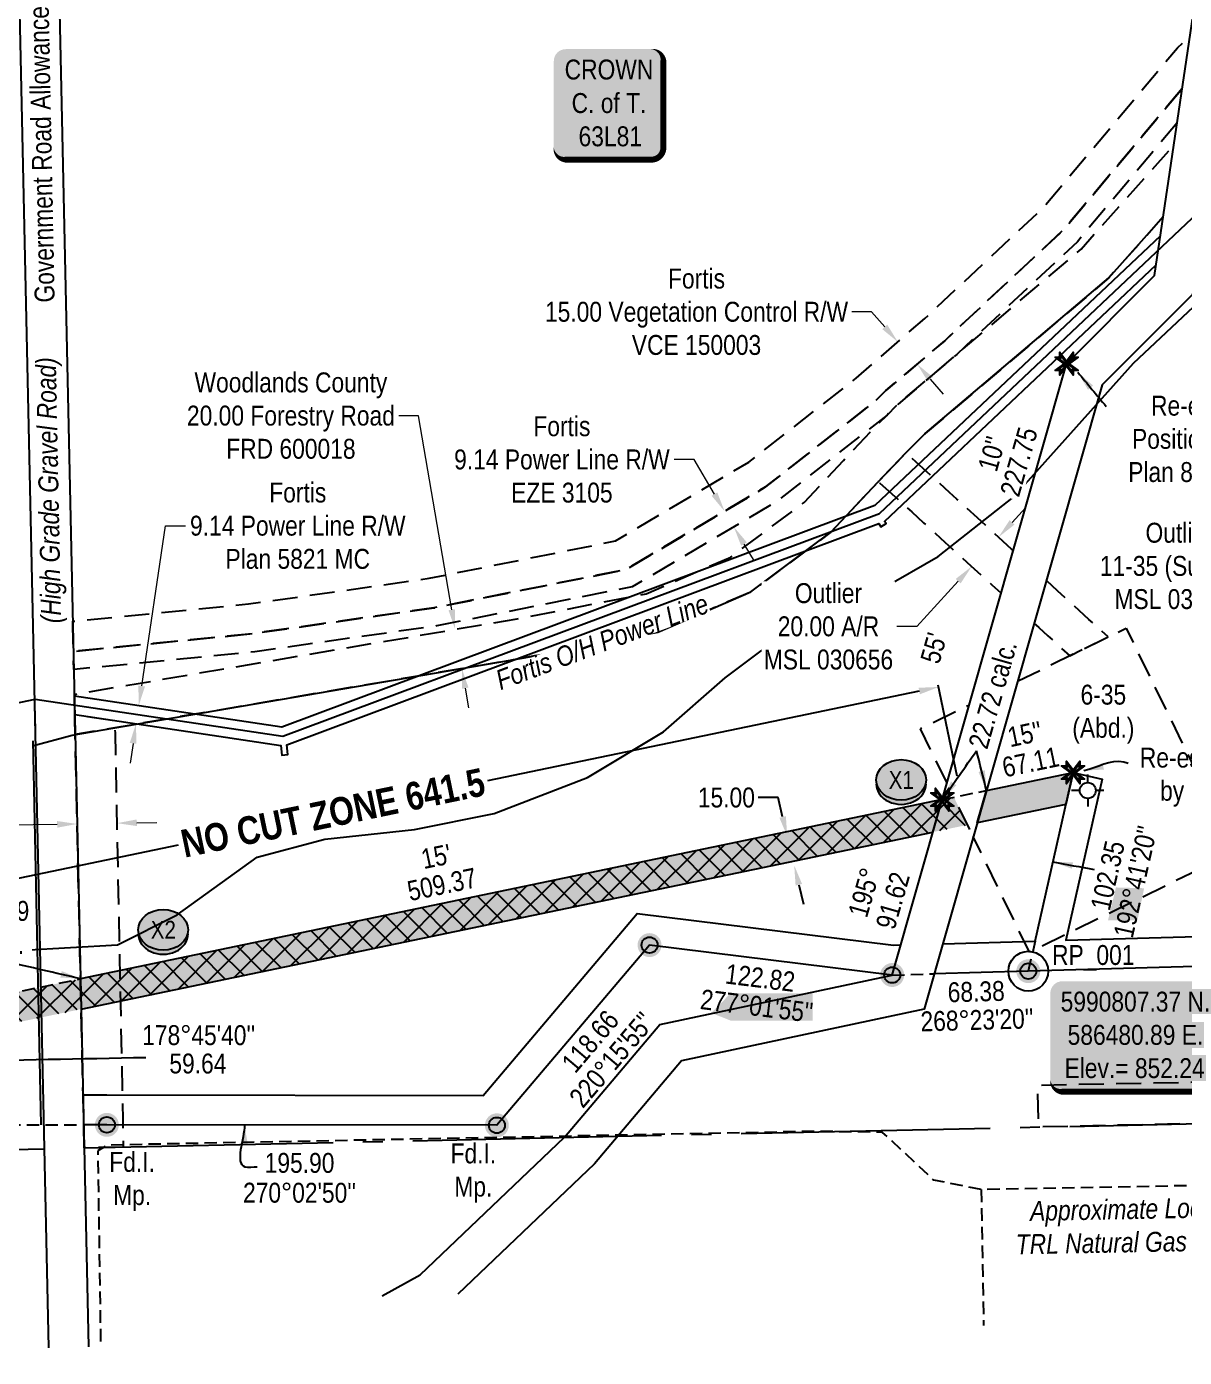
# Model space of a CAD drawing. Extents: x 583467 to 586907, y 5990577 to 5992825.
# Drawn here: x 585978 to 586559, y 5990613 to 5991282 of the extents above; entities that cross this region are included whole.
import ezdxf
from ezdxf.enums import TextEntityAlignment as Align

# ---------------------------------------------------------------- set-up
doc = ezdxf.new("R2010")
doc.units = 0
doc.header["$LTSCALE"] = 5
doc.header["$PDSIZE"] = 0.5
for name, pattern in [('foc-ACCESSROAD', [3.75, 2.5, -1.25]), ('foc-FLOWLINE', [3.75, 2.5, -1.25]), ('foc-QUARTERLINE', [33, 25, -3, 2, -3]), ('foc-TIELINE', [1.875, 1.25, -0.625]), ('foc-TRAV', [1.875, 1.25, -0.625]), ('foc-WHEELTRACKS', [2, 0.4, -1.6]), ('UG_PIPE', [1.875, 1.25, -0.625])]:
    doc.linetypes.add(name, pattern=pattern)
doc.layers.get('Defpoints').update_dxf_attribs({"color": 9})
for name, color, linetype in [('35', 37, 'Continuous'), ('AS-OWNER', 7, 'Continuous'), ('AS-PIPE-UG', 44, 'UG_PIPE'), ('AS-PIPE-UG-T', 44, 'Continuous'), ('AS-POWER', 104, 'foc-POWER'), ('AS-TELUS', 224, 'foc-TEL'), ('AS-UNDERLAY-H', 141, 'Continuous'), ('C-AR', 13, 'foc-ACCESSROAD'), ('C-RW', 13, 'Continuous'), ('C-WS', 13, 'foc-ACCESSROAD'), ('DETAIL-T', 7, 'Continuous'), ('F-AR', 190, 'foc-ACCESSROAD'), ('F-EZE', 190, 'foc-FLOWLINE'), ('F-RW', 190, 'Continuous'), ('F-VCE', 190, 'foc-FLOWLINE'), ('F-WS-S', 8, 'Continuous'), ('L-BD', 7, 'Continuous'), ('L-BD1', 253, 'Continuous'), ('L-MON', 1, 'Continuous'), ('L-MON-T', 1, 'Continuous'), ('L-QSEC', 8, 'foc-QUARTERLINE'), ('L-ROAD-T', 7, 'Continuous'), ('L-SEC', 7, 'Continuous'), ('L-TIE', 7, 'foc-TIELINE'), ('L-TIE-T', 7, 'Continuous'), ('L-TITLEDB', 4, 'Continuous'), ('P-CROSSINGS', 250, 'Continuous'), ('P-PROPOSED', 10, 'Continuous'), ('P-PROPOSED-H', 21, 'Continuous'), ('P-TEMP-BLUE-BORE-H', 131, 'Continuous'), ('P-TEMP-NO CUT-H', 104, 'Continuous'), ('P-TEMP-NO CUT-T', 143, 'Continuous'), ('P-TRAV', 4, 'foc-TRAV'), ('P-TXT', 4, 'Continuous'), ('T-WATER', 160, 'Continuous'), ('T-WATER-P3', 160, 'foc-WHEELTRACKS')]:
    doc.layers.add(name, color=color, linetype=linetype)
for name, color, linetype, lineweight in [('C-AR-T', 13, 'Continuous', 9), ('C-WS-T', 13, 'Continuous', 9), ('F-AR-T', 190, 'Continuous', 9), ('F-EZE-T', 190, 'Continuous', 9), ('F-VCE-T', 190, 'Continuous', 9), ('T-TEXT', 48, 'Continuous', 18)]:
    doc.layers.add(name, color=color, linetype=linetype, lineweight=lineweight)
doc.styles.add('175L', font='ARIALN.TTF', dxfattribs={"height": 20})
doc.styles.add('80', font='ARIALN.TTF', dxfattribs={"height": 10})
doc.styles.add('80CG', font='ARIALN.TTF', dxfattribs={"height": 10})
doc.styles.add('80L', font='ARIALN.TTF', dxfattribs={"height": 10})
doc.styles.add('80LS', font='ARIALNI.TTF', dxfattribs={"height": 10})
doc.styles.add('BOLD', font='ARIALNB.TTF')
doc.styles.add('Crossing', font='ARIALN.TTF', dxfattribs={"height": 10})
doc.styles.add('foc-LtypeFont', font='ARIALN.TTF', dxfattribs={"height": 7.35})
doc.styles.add('MtXpl_Arial_Narrow', font='ARIALNI.TTF')
doc.linetypes.add('foc-POWER', pattern='A,6,-1,["P",foc-LtypeFont,S=0.2,R=0,X=-0.625,Y=-0.75],-1.24,4', length=12.24)
doc.linetypes.add('foc-TEL', pattern='A,2,-1,["T",foc-LtypeFont,S=0.2,R=0,X=-0.425,Y=-0.75],-1.24,8', length=12.24)
doc.linetypes.add('foc-TEL-NOLINE', pattern='A,0,-2,["T",foc-LtypeFont,S=0.2,R=0,X=-0.425,Y=-0.75],-10.24', length=12.24)
doc.linetypes.add('foc-TOPO-flowdirection-NOLINE', pattern='A,0,[">",foc-LtypeFont,S=0.3,R=0,X=0,Y=-0.945],-20,[">",foc-LtypeFont,S=0.3,R=0,X=0,Y=-0.945],0', length=20)
doc.dimstyles.new('Compass 5 000', dxfattribs={"dimscale": 5, "dimtxt": 9, "dimasz": 2, "dimexe": 0.2, "dimexo": 0.0625, "dimgap": 0.5, "dimtad": 0, "dimtih": 1, "dimtoh": 1, "dimzin": 0, "dimdsep": 46, "dimtxsty": '80CG', "dimcen": 0.1, "dimse1": 1, "dimse2": 1, "dimclrd": 256, "dimclrt": 256, "dimaunit": 1, "dimadec": 4, "dimazin": 0, "dimtfac": 0.06, "dimtofl": 0, "dimtmove": 0, "dimatfit": 1, "dimfxl": 0.2, "dimtolj": 1, "dimtzin": 0, "dimlwd": -1, "dimarcsym": 0})

# ---------------------------------------------------------------- blocks, each defined once
blk = doc.blocks.new('fdia')
at = {"color": 255, "const_width": 1}
blk.add_lwpolyline([(-0.5, 0, 1), (0.5, 0, 1)], format="xyb", close=True, dxfattribs=at)
blk = doc.blocks.new('Fdiaa')
blk.add_blockref('fdia', (0, 0))
blk = doc.blocks.new('fdib')
at = {"color": 1, "const_width": 1.6}
blk.add_lwpolyline([(-0.4, 0, 1), (0.4, 0, 1)], format="xyb", close=True, dxfattribs=at)
at = {"color": 1}
blk.add_circle((0, 0), 0.8, dxfattribs=at)
blk = doc.blocks.new('Fdibb')
blk.add_blockref('fdib', (0, 0))
blk = doc.blocks.new('fdicc')
for name in ['Fdibb', 'Fdiaa']:
    blk.add_blockref(name, (0, 0))
blk = doc.blocks.new('FDI')
blk.add_blockref('fdicc', (0, 0))
blk = doc.blocks.new('*U32')
h = blk.add_hatch(color=255)
edge = h.paths.add_edge_path()
edge.add_line((-21.5, -28.5), (21.5, -28.5))
edge.add_arc((21.5, -22.5), 6, 270, 360)
edge.add_line((27.5, -22.5), (27.5, 21))
edge.add_arc((21.5, 21), 6, 0, 90)
edge.add_line((21.5, 27), (-21.5, 27))
edge.add_arc((-21.5, 21), 6, 90, 180)
edge.add_line((-27.5, 21), (-27.5, -22.5))
edge.add_arc((-21.5, -22.5), 6, 180, 270)
at = {"color": 14, "flags": 128}
blk.add_lwpolyline([(-21.5, -28.5, 3, 3, 0), (21.5, -28.5, 3, 3, 0.414214), (27.5, -22.5, 3, 3, 0), (27.5, 21, 3, 0, 0.414214), (21.5, 27, 0, 0, 0), (-21.5, 27, 0, 0, 0.414214), (-27.5, 21, 0, 0, 0), (-27.5, -22.5, 0, 3, 0.414214)], format="xyseb", close=True, dxfattribs=at)
at = {"color": 14, "style": '80'}
blk.add_attdef('ENTER_TEXT_001', (-26.85, -4.92), '', height=10, dxfattribs=at)
blk = doc.blocks.new('*D42')
at = {"layer": 'Defpoints', "color": 0, "transparency": 16777216}
for p in [(586326.57, 5991037.3), (586328.38, 5991038.38), (586331.22, 5991029.43)]:
    blk.add_point(p, dxfattribs=at)
at = {"layer": 'F-EZE-T', "transparency": 16777216}
for p, q in [((586313.05, 5991064.32), (586303.05, 5991064.32)), ((586323.3, 5991046.98), (586313.05, 5991064.32)), ((586338.12, 5991021.89), (586343.21, 5991013.28))]:
    blk.add_line(p, q, dxfattribs=at)
for points in [[(586324.73, 5991047.83), (586321.86, 5991046.14), (586328.38, 5991038.38)], [(586339.56, 5991022.74), (586336.69, 5991021.05), (586333.03, 5991030.5)]]:
    blk.add_solid(points, dxfattribs=at)
at = {"layer": 'F-EZE-T', "transparency": 16777216, "insert": (586246.71, 5991064.32), "char_height": 10, "attachment_point": 5, "style": '80CG'}
blk.add_mtext('\\A1;Fortis\\P9.14 Power Line R/W\\PEZE 3105', dxfattribs=at)
blk = doc.blocks.new('*D43')
at = {"layer": 'Defpoints', "color": 0, "transparency": 16777216}
for p in [(586177.38, 5990976.38), (586196.48, 5990959.34), (586180.75, 5990956.66)]:
    blk.add_point(p, dxfattribs=at)
at = {"layer": 'F-AR-T', "transparency": 16777216}
for p, q in [((586174.79, 5991086.33), (586164.79, 5991086.33)), ((586191.43, 5990988.92), (586174.79, 5991086.33)), ((586198.16, 5990949.48), (586199.85, 5990939.63))]:
    blk.add_line(p, q, dxfattribs=at)
for points in [[(586193.07, 5990989.2), (586189.78, 5990988.64), (586193.11, 5990979.07)], [(586199.81, 5990949.77), (586196.52, 5990949.2), (586196.48, 5990959.34)]]:
    blk.add_solid(points, dxfattribs=at)
at = {"layer": 'F-AR-T', "transparency": 16777216, "insert": (586110.65, 5991086.33), "char_height": 10, "attachment_point": 5, "style": '80CG', "bg_fill": 3, "box_fill_scale": 1.1, "bg_fill_color": 256, "bg_fill_true_color": 13158600, "bg_fill_transparency": 0}
blk.add_mtext('\\A1;Woodlands County\\P20.00 Forestry Road\\PFRD 600018', dxfattribs=at)
blk = doc.blocks.new('*D44')
at = {"layer": 'C-AR-T', "transparency": 16777216}
for p, q in [((586472.72, 5991032.76), (586479.47, 5991040.13)), ((586445.69, 5991003.26), (586424.84, 5990980.5)), ((586424.84, 5990980.5), (586414.84, 5990980.5))]:
    blk.add_line(p, q, dxfattribs=at)
for points in [[(586471.49, 5991033.88), (586473.95, 5991031.63), (586465.96, 5991025.38)], [(586444.46, 5991004.38), (586446.92, 5991002.13), (586452.45, 5991010.63)]]:
    blk.add_solid(points, dxfattribs=at)
at = {"layer": 'Defpoints', "color": 0, "transparency": 16777216}
for p in [(586462.37, 5991028.68), (586448.85, 5991013.93), (586452.45, 5991010.63)]:
    blk.add_point(p, dxfattribs=at)
at = {"layer": 'C-AR-T', "transparency": 16777216, "insert": (586380.56, 5990980.5), "char_height": 10, "attachment_point": 5, "style": '80CG', "bg_fill": 3, "box_fill_scale": 1.1, "bg_fill_color": 256, "bg_fill_true_color": 13158600, "bg_fill_transparency": 0}
blk.add_mtext('\\A1;Outlier\\P20.00 A/R\\PMSL 030656', dxfattribs=at)
blk = doc.blocks.new('*D47')
at = {"layer": 'Defpoints', "color": 0, "transparency": 16777216}
for p in [(586415.37, 5991123.4), (586417.55, 5991125.3), (586427.27, 5991114.14)]:
    blk.add_point(p, dxfattribs=at)
at = {"layer": 'F-VCE-T', "transparency": 16777216}
for p, q in [((586402.23, 5991138.48), (586392.23, 5991138.48)), ((586408.8, 5991130.94), (586402.23, 5991138.48)), ((586431.65, 5991104.69), (586438.22, 5991097.15))]:
    blk.add_line(p, q, dxfattribs=at)
for points in [[(586410.06, 5991132.03), (586407.54, 5991129.84), (586415.37, 5991123.4)], [(586432.91, 5991105.78), (586430.4, 5991103.6), (586425.09, 5991112.23)]]:
    blk.add_solid(points, dxfattribs=at)
at = {"layer": 'F-VCE-T', "transparency": 16777216, "insert": (586314.3, 5991138.48), "char_height": 10, "attachment_point": 5, "style": '80CG'}
blk.add_mtext('\\A1;Fortis\\P15.00 Vegetation Control R/W\\PVCE 150003', dxfattribs=at)
blk = doc.blocks.new('GABD')
for p, q in [((0, 0.81), (0, 1.62)), ((-0.81, 0), (-1.62, 0)), ((1.62, 0), (0.81, 0)), ((0, -0.81), (0, -1.62))]:
    blk.add_line(p, q)
blk.add_circle((0, 0), 0.8)
blk = doc.blocks.new('*D48')
at = {"layer": 'Defpoints', "color": 0, "transparency": 16777216}
for p in [(586034.24, 5990940.73), (586053.46, 5990937.85), (586052.1, 5990928.8)]:
    blk.add_point(p, dxfattribs=at)
at = {"layer": 'F-EZE-T', "transparency": 16777216}
for p, q in [((586035.72, 5990950.62), (586047.76, 5991031.05)), ((586047.76, 5991031.05), (586057.76, 5991031.05)), ((586031.4, 5990921.79), (586029.92, 5990911.9))]:
    blk.add_line(p, q, dxfattribs=at)
for points in [[(586034.07, 5990950.86), (586037.37, 5990950.37), (586034.24, 5990940.73)], [(586029.75, 5990922.04), (586033.05, 5990921.54), (586032.88, 5990931.68)]]:
    blk.add_solid(points, dxfattribs=at)
at = {"layer": 'F-EZE-T', "transparency": 16777216, "insert": (586114.1, 5991031.05), "char_height": 10, "attachment_point": 5, "style": '80CG'}
blk.add_mtext('\\A1;Fortis\\P9.14 Power Line R/W\\PPlan 5821 MC', dxfattribs=at)
blk = doc.blocks.new('*D49')
at = {"layer": 'Defpoints', "color": 0, "transparency": 16777216}
for p in [(586359.87, 5990875.08), (586207.26, 5990838.63), (586210.74, 5990824.05)]:
    blk.add_point(p, dxfattribs=at)
at = {"layer": 'P-TXT', "transparency": 16777216}
for p, q in [((586355.23, 5990894.53), (586345.23, 5990894.53)), ((586357.55, 5990884.81), (586355.23, 5990894.53)), ((586365.68, 5990850.77), (586368, 5990841.04))]:
    blk.add_line(p, q, dxfattribs=at)
for points in [[(586359.17, 5990885.19), (586355.93, 5990884.42), (586359.87, 5990875.08)], [(586367.3, 5990851.16), (586364.06, 5990850.38), (586363.36, 5990860.5)]]:
    blk.add_solid(points, dxfattribs=at)
at = {"layer": 'P-TXT', "transparency": 16777216, "insert": (586329.29, 5990894.53), "char_height": 10, "attachment_point": 5, "style": '80CG'}
blk.add_mtext('\\A1;15.00', dxfattribs=at)
blk = doc.blocks.new('*U51')
h = blk.add_hatch(color=254)
edge = h.paths.add_edge_path()
edge.add_line((-36.5, -28.5), (36.5, -28.5))
edge.add_arc((36.5, -22.5), 6, 270, 360)
edge.add_line((42.5, -22.5), (42.5, 21))
edge.add_arc((36.5, 21), 6, 0, 90)
edge.add_line((36.5, 27), (-36.5, 27))
edge.add_arc((-36.5, 21), 6, 90, 180)
edge.add_line((-42.5, 21), (-42.5, -22.5))
edge.add_arc((-36.5, -22.5), 6, 180, 270)
at = {"color": 1, "flags": 128}
blk.add_lwpolyline([(-36.5, -28.5, 3, 3, 0), (36.5, -28.5, 3, 3, 0.414214), (42.5, -22.5, 3, 3, 0), (42.5, 21, 3, 0, 0.414214), (36.5, 27, 0, 0, 0), (-36.5, 27, 0, 0, 0.414214), (-42.5, 21, 0, 0, 0), (-42.5, -22.5, 0, 3, 0.414214)], format="xyseb", close=True, dxfattribs=at)
blk.add_lwpolyline([(-40.94, -11.14, 0, 10, 0), (0, 0, 5, 5, 0)], format="xyseb", dxfattribs=at)
at = {"color": 1, "style": '80'}
blk.add_attdef('ENTER_TEXT_001', (-35.99, -5), '', height=10, dxfattribs=at)
blk = doc.blocks.new('*D52')
at = {"layer": 'Defpoints', "color": 0, "transparency": 16777216}
for p in [(586003.25, 5990883.97), (586023.25, 5990884.37), (586023.31, 5990881.71)]:
    blk.add_point(p, dxfattribs=at)
at = {"layer": 'F-EZE-T', "transparency": 16777216}
for p, q in [((585993.31, 5990881.11), (585969.1, 5990880.63)), ((586033.31, 5990881.92), (586043.3, 5990882.12))]:
    blk.add_line(p, q, dxfattribs=at)
for points in [[(585993.27, 5990882.78), (585993.34, 5990879.45), (586003.31, 5990881.31)], [(586033.27, 5990883.58), (586033.34, 5990880.25), (586023.31, 5990881.71)]]:
    blk.add_solid(points, dxfattribs=at)
at = {"layer": 'F-EZE-T', "transparency": 16777216, "insert": (585913.02, 5990880.63), "char_height": 10, "attachment_point": 5, "style": '80CG', "bg_fill": 3, "box_fill_scale": 1.1, "bg_fill_color": 256, "bg_fill_true_color": 13158600, "bg_fill_transparency": 0}
blk.add_mtext('\\A1;Mayerthorpe REA\\P20.00 Powerline R/W\\PREA 920019', dxfattribs=at)
blk = doc.blocks.new('xing2')
h = blk.add_hatch(color=50)
h.dxf.hatch_style = 1
edge = h.paths.add_edge_path()
edge.add_ellipse((0, 0), major_axis=(-12.5, 0), ratio=0.816297, start_angle=0, end_angle=360)
h = blk.add_hatch(color=250)
h.dxf.hatch_style = 1
edge = h.paths.add_edge_path()
edge.add_ellipse((0, -2.05), major_axis=(-12.5, 0), ratio=0.816297, start_angle=0, end_angle=180)
edge.add_line((12.5, -2.05), (12.5, 0))
edge.add_ellipse((0, 0), major_axis=(-12.5, 0), ratio=0.816297, start_angle=0, end_angle=180, ccw=False)
edge.add_line((-12.5, 0), (-12.5, -2.05))
at = {"color": 250}
blk.add_ellipse((0, 0), major_axis=(-12.5, 0), ratio=0.816297, dxfattribs=at)
blk.add_ellipse((0, -2.05), major_axis=(-12.5, 0), ratio=0.816297, start_param=0, end_param=3.141593, dxfattribs=at)
at = {"color": 250, "style": 'Crossing'}
blk.add_attdef('CROSSING', text='', height=9, dxfattribs=at).set_placement((0.09, 0.02), align=Align.MIDDLE_CENTER)
at = {"color": 250, "style": 'Crossing', "flags": 1}
for tag, p in [('OWNER', (0.09, -12.49)), ('DESCRIPTION', (0.09, -25.77)), ('LOCATION', (0.09, -39.3)), ('DWG_REF', (0.09, -52.84))]:
    blk.add_attdef(tag, text='', height=9, dxfattribs=at).set_placement(p, align=Align.MIDDLE_CENTER)
blk = doc.blocks.new('TEMP')
h = blk.add_hatch(color=255)
h.dxf.hatch_style = 1
h.paths.add_polyline_path([(0, 0.25), (-0.67, 1.15), (-0.67, 0.67), (-1.15, 0.67), (-0.25, 0), (-1.15, -0.67), (-0.67, -0.67), (-0.67, -1.15), (0, -0.25), (0.67, -1.15), (0.67, -0.67), (1.15, -0.67), (0.25, 0), (1.15, 0.67), (0.67, 0.67), (0.67, 1.15)])
h.paths.add_polyline_path([(0.57, 0.85), (0.57, 0.57), (0.85, 0.57), (0.08, 0), (0.85, -0.57), (0.57, -0.57), (0.57, -0.85), (0, -0.08), (-0.57, -0.85), (-0.57, -0.57), (-0.85, -0.57), (-0.08, 0), (-0.85, 0.57), (-0.57, 0.57), (-0.57, 0.85), (0, 0.08)], flags=16)
h = blk.add_hatch(color=1)
h.dxf.hatch_style = 1
h.paths.add_polyline_path([(0, 0.08), (-0.57, 0.85), (-0.57, 0.57), (-0.85, 0.57), (-0.08, 0), (-0.85, -0.57), (-0.57, -0.57), (-0.57, -0.85), (0, -0.08), (0.57, -0.85), (0.57, -0.57), (0.85, -0.57), (0.08, 0), (0.85, 0.57), (0.57, 0.57), (0.57, 0.85)])
at = {"color": 1}
for p, q in [((-0.08, 0), (0.08, 0)), ((0, 0.08), (0, -0.08))]:
    blk.add_line(p, q, dxfattribs=at)
at = {"color": 255, "flags": 128}
blk.add_lwpolyline([(-0.25, 0), (-1.15, 0.67), (-0.67, 0.67), (-0.67, 1.15), (0, 0.25), (0.67, 1.15), (0.67, 0.67), (1.15, 0.67), (0.25, 0), (1.15, -0.67), (0.67, -0.67), (0.67, -1.15), (0, -0.25), (-0.67, -1.15), (-0.67, -0.67), (-1.15, -0.67)], close=True, dxfattribs=at)
at = {"color": 1, "flags": 128}
blk.add_lwpolyline([(-0.08, 0), (-0.85, 0.57), (-0.57, 0.57), (-0.57, 0.85), (0, 0.08), (0.57, 0.85), (0.57, 0.57), (0.85, 0.57), (0.08, 0), (0.85, -0.57), (0.57, -0.57), (0.57, -0.85), (0, -0.08), (-0.57, -0.85), (-0.57, -0.57), (-0.85, -0.57)], close=True, dxfattribs=at)
blk = doc.blocks.new('*D54')
at = {"layer": 'Defpoints', "color": 0, "transparency": 16777216}
for p in [(586450.32, 5990880.83), (585807.85, 5990819.53), (585822.25, 5990750.25)]:
    blk.add_point(p, dxfattribs=at)
at = {"layer": 'P-TEMP-NO CUT-T', "transparency": 16777216}
for p, q in [((586426.13, 5990948.08), (586209.29, 5990902.99)), ((585817.64, 5990821.56), (586054.22, 5990870.75))]:
    blk.add_line(p, q, dxfattribs=at)
at = {"layer": 'P-TEMP-NO CUT-T', "color": 0, "lineweight": -2, "transparency": 16777216}
for p, q in [((586445.23, 5990905.31), (586435.71, 5990951.09)), ((585817.16, 5990774.73), (585807.64, 5990820.51))]:
    blk.add_line(p, q, dxfattribs=at)
at = {"layer": 'P-TEMP-NO CUT-T', "transparency": 16777216}
for points in [[(586425.79, 5990949.71), (586426.47, 5990946.44), (586435.92, 5990950.11)], [(585817.3, 5990823.19), (585817.98, 5990819.93), (585807.85, 5990819.53)]]:
    blk.add_solid(points, dxfattribs=at)
at = {"layer": 'P-TEMP-NO CUT-T', "transparency": 16777216, "insert": (586131.75, 5990886.87), "char_height": 10, "attachment_point": 5, "rotation": 11.74529, "style": 'BOLD', "bg_fill": 3, "box_fill_scale": 1.1, "bg_fill_color": 256, "bg_fill_true_color": 13158600, "bg_fill_transparency": 0}
blk.add_mtext('\\A1;{\\H1.4x;NO CUT ZONE 641.5}', dxfattribs=at)

msp = doc.modelspace()

# ---------------------------------------------------------------- hatches: boundary and pattern name
at = {"layer": 'AS-UNDERLAY-H'}
h = msp.add_hatch(color=256, dxfattribs=at)
h.dxf.hatch_style = 1
h.paths.add_polyline_path([(586524.9, 5990849.419), (586539.054, 5990849.038), (586535.677, 5990832.845), (586520.906, 5990832.845)])
h = msp.add_hatch(color=256, dxfattribs=at)
h.dxf.hatch_style = 1
h.paths.add_polyline_path([(586331.412, 5990796.245), (586372.555, 5990796.245), (586372.555, 5990782.578), (586331.412, 5990782.578), (586321.709, 5990786.419)])
at = {"layer": 'P-PROPOSED-H'}
h = msp.add_hatch(color=256, dxfattribs=at)
h.dxf.hatch_style = 1
h.paths.add_polyline_path([(586459.913, 5990898.143), (586503.358, 5990907.174), (586499.741, 5990891.111), (586455.269, 5990881.863)])
h = msp.add_hatch(color=256, dxfattribs=at)
h.dxf.hatch_style = 1
h.paths.add_polyline_path([(586005.011, 5990803.561), (586005.34, 5990788.316), (586433.037, 5990877.24), (586437.681, 5990893.519)])
at = {"layer": 'P-TEMP-BLUE-BORE-H'}
msp.add_hatch(color=256, dxfattribs=at).paths.add_polyline_path([(585825.789, 5990766.299), (585822.249, 5990750.249), (586450.322, 5990880.834), (586443.533, 5990894.736)])
at = {"layer": 'P-TEMP-NO CUT-H', "ltscale": 2}
h = msp.add_hatch(dxfattribs=at)
h.set_pattern_fill('ANSI37', color=256, scale=2.498877)
h.set_pattern_definition([(45, (263.2505, 2691.258), (-5.61013842, 5.61013842), []), (135, (263.2505, 2691.258), (-5.61013842, -5.61013842), [])])
h.paths.add_polyline_path([(585825.789, 5990766.299), (585822.249, 5990750.249), (586450.322, 5990880.834), (586443.533, 5990894.736)])

# ---------------------------------------------------------------- linework, layer by layer
at = {"layer": '35', "color": 3}
msp.add_circle((586480.887, 5990807.372), 9.996, dxfattribs=at)
at = {"layer": 'AS-PIPE-UG'}
msp.add_line((586457.227, 5990697.664), (586458.427, 5990629.388), dxfattribs=at)
at = {"layer": 'AS-PIPE-UG', "flags": 128}
msp.add_lwpolyline([(586812.296, 5991174.903), (586804.559, 5991174.487), (586798.917, 5991174.073), (586638.326, 5991164.113), (586649.77, 5990730.124), (586563.376, 5990699.674), (586457.227, 5990697.664), (586433.408, 5990702.443), (586407.738, 5990726.433), (586374.628, 5990726.939), (586018.485, 5990720.029), (586013.682, 5990717.084), (586015.113, 5990618.842)], dxfattribs=at)
at = {"layer": 'AS-POWER', "flags": 128}
msp.add_lwpolyline([(585079.644, 5990897.408), (585159.432, 5990901.913), (585160.017, 5990902.122), (585162.922, 5990903.163), (585177.777, 5990908.484), (585305.235, 5990954.142), (585543.809, 5990987.541), (585783.388, 5990952.084), (585887.648, 5990924.682), (585889.654, 5990924.631), (585982.271, 5990943.959), (586106.659, 5990925.334), (586406.255, 5991037.313), (586626.617, 5991245.461)], dxfattribs=at)
at = {"layer": 'AS-TELUS', "linetype": 'foc-TEL-NOLINE', "flags": 128}
for points in [[(585980.886, 5990920.526), (586000.893, 5990925.937), (586021.199, 5990929.404), (586227.806, 5990964.693), (586294.954, 5990977.69), (586341.59, 5990997.891), (586381.756, 5991027.833), (586402.643, 5991050.089), (586419.431, 5991067.733), (586429.188, 5991077.375), (586521.366, 5991155.618), (586548.684, 5991186.2)], [(585985.274, 5990730.23), (585981.233, 5990923.007)]]:
    msp.add_lwpolyline(points, dxfattribs=at)
at = {"layer": 'C-AR', "flags": 128}
for points in [[(586473.361, 5991018.61), (586472.535, 5991019.358), (586466.107, 5991025.229), (586459.971, 5991030.832), (586455.388, 5991034.981), (586450.038, 5991039.87), (586445.027, 5991044.452), (586441.278, 5991047.834), (586434.79, 5991053.717), (586419.431, 5991067.733), (586405.642, 5991053.25), (586405.642, 5991053.25), (586422.386, 5991037.986), (586428.308, 5991032.601), (586432.053, 5991029.18), (586436.883, 5991024.781), (586443.025, 5991019.198), (586451.996, 5991011.023), (586457.414, 5991006.11), (586462.591, 5991001.393), (586467.047, 5990997.322), (586467.239, 5990997.147)], [(586483.739, 5990982.113), (586486.113, 5990979.956), (586490.77, 5990975.735), (586501.708, 5990965.795), (586521.005, 5990975.228), (586517.123, 5990978.774), (586511.298, 5990984.055), (586501.85, 5990992.692), (586495.541, 5990998.415), (586489.872, 5991003.594)]]:
    msp.add_lwpolyline(points, dxfattribs=at)
at = {"layer": 'C-RW'}
for points in [[(586437.958, 5990821.17), (586484.287, 5990822.474), (586503.358, 5990907.178), (586517.992, 5990903.883), (586499.761, 5990822.909), (586577.485, 5990825.095), (586628.364, 5990761.636), (586805.968, 5990753.585), (586806.273, 5990738.562), (586620.909, 5990746.966), (586570.461, 5990809.892), (586480.887, 5990807.372), (586433.643, 5990806.043)], [(586006.273, 5990745.208), (586018.263, 5990745.196), (586207.116, 5990744.986), (586284.512, 5990836.358), (586413.272, 5990820.476), (586416.876, 5990820.577)], [(586412.561, 5990805.45), (586290.719, 5990820.479), (586214.062, 5990729.978), (586018.247, 5990730.196), (586006.597, 5990730.208)]]:
    msp.add_lwpolyline(points, dxfattribs=at)
at = {"layer": 'C-WS', "flags": 128}
for points in [[(586475.413, 5990952.949), (586529.998, 5990979.623), (586584.841, 5990867.326), (586481.549, 5990816.884), (586453.163, 5990875.016)], [(586440.069, 5990901.831), (586426.725, 5990929.157), (586451.283, 5990941.157)], [(586451.48, 5990878.462), (586444.684, 5990892.378)]]:
    msp.add_lwpolyline(points, dxfattribs=at)
at = {"layer": 'F-AR', "flags": 128}
for points in [[(586548.684, 5991186.2), (586521.366, 5991155.618), (586429.188, 5991077.375), (586419.431, 5991067.733), (586404.918, 5991052.512), (586402.643, 5991050.089), (586381.756, 5991027.833), (586341.59, 5990997.891), (586294.954, 5990977.69), (586227.806, 5990964.693), (586021.199, 5990929.404), (586002.341, 5990926.184), (586001.921, 5990946.411), (586224.22, 5990984.38), (586289.006, 5990996.919), (586331.5, 5991015.327), (586368.377, 5991042.816), (586388.053, 5991063.783), (586402.008, 5991078.645), (586409.97, 5991086.668), (586415.526, 5991092.161), (586444.968, 5991117.16), (586507.364, 5991169.979), (586552.227, 5991220.199), (586554.083, 5991222.674)], [(585981.926, 5990941.002), (585982.363, 5990920.778)]]:
    msp.add_lwpolyline(points, dxfattribs=at)
at = {"layer": 'F-EZE', "flags": 128}
msp.add_lwpolyline([(586555.674, 5991233.428), (586505.516, 5991173.715), (586444.968, 5991117.16), (586415.526, 5991092.161), (586409.97, 5991086.668), (586354.095, 5991042.938), (586282.068, 5991000.407), (586183.986, 5990980.79), (586092.455, 5990967.781), (586001.652, 5990958.851), (586001.455, 5990967.988), (586091.398, 5990976.899), (586182.47, 5990989.846), (586278.801, 5991009.08), (586348.983, 5991050.547), (586403.954, 5991093.557), (586409.375, 5991098.934), (586438.918, 5991124.028), (586498.922, 5991180.054), (586558.222, 5991250.642)], dxfattribs=at)
for points in [[(586658.67, 5990761.636), (586658.975, 5990749.503), (586659.015, 5990747.87), (586659.048, 5990746.596), (586659.39, 5990732.901), (586486.086, 5990729.114), (586485.626, 5990750.153), (586617.494, 5990752.77), (586619.101, 5990752.904), (586620.965, 5990752.838), (586638.866, 5990753.194), (586638.63, 5990762.554), (586638.598, 5990763.782), (586638.555, 5990765.542), (586638.251, 5990777.593), (586638.221, 5990778.797), (586638.176, 5990780.582), (586628.468, 5991166.502), (586648.492, 5991166.152), (586658.216, 5990779.654), (586658.26, 5990777.9), (586658.291, 5990776.676), (586658.595, 5990764.613), (586658.636, 5990762.889), (586658.67, 5990761.636)], [(586026.502, 5990719.07), (586006.847, 5990718.641), (586006.597, 5990730.208), (586006.273, 5990745.208), (586002.389, 5990923.726), (586002.14, 5990936.286), (586022.21, 5990933.279), (586022.334, 5990927.127), (586025.922, 5990747.98), (586025.976, 5990745.319), (586025.992, 5990744.485), (586026.223, 5990732.972), (586026.276, 5990730.305), (586026.293, 5990729.479), (586026.502, 5990719.07)]]:
    msp.add_lwpolyline(points, close=True, dxfattribs=at)
at = {"layer": 'F-RW', "flags": 128}
for points in [[(586547.279, 5991176.708), (586403.828, 5991041.208), (586106.174, 5990929.955), (586001.939, 5990945.562)], [(586002.131, 5990936.287), (586105.596, 5990920.786), (586106.106, 5990915.841), (586109.128, 5990916.154), (586108.617, 5990921.098), (586405.852, 5991032.2), (586406.885, 5991030.54), (586409.466, 5991032.149), (586408.759, 5991033.286), (586545.115, 5991162.086)]]:
    msp.add_lwpolyline(points, dxfattribs=at)
at = {"layer": 'F-VCE', "flags": 128}
msp.add_lwpolyline([(586558.222, 5991250.642), (586498.922, 5991180.054), (586438.918, 5991124.028), (586409.375, 5991098.934), (586403.954, 5991093.557), (586348.983, 5991050.547), (586278.801, 5991009.08), (586182.47, 5990989.846), (586091.398, 5990976.899), (586001.455, 5990967.988), (586001.128, 5990983.097), (586089.412, 5990991.781), (586179.998, 5991004.69), (586273.557, 5991023.432), (586340.519, 5991062.973), (586394.426, 5991105.163), (586428.899, 5991135.18), (586488.03, 5991190.414), (586555.737, 5991271.02), (586562.073, 5991276.664)], dxfattribs=at)
at = {"layer": 'L-QSEC'}
for p, q in [((586006.847, 5990718.641), (586806.322, 5990736.112)), ((585217.886, 5990701.4), (585986.744, 5990718.201))]:
    msp.add_line(p, q, dxfattribs=at)
at = {"layer": 'L-SEC'}
for p, q in [((585969.103, 5991533.948), (585988.905, 5990618.27)), ((585989.207, 5991534.312), (586009.008, 5990618.709))]:
    msp.add_line(p, q, dxfattribs=at)
at = {"layer": 'L-TIE', "flags": 128}
msp.add_lwpolyline([(586484.287, 5990822.474), (586480.887, 5990807.372)], dxfattribs=at)
at = {"layer": 'L-TITLEDB', "flags": 128}
msp.add_lwpolyline([(586156.507, 5990644.388), (586175.579, 5990654.952), (586248.076, 5990724.091), (586295.865, 5990780.532), (586412.561, 5990805.45), (586500.121, 5991112.433), (586544.333, 5991156.797), (586600.298, 5991534.949), (586601.843, 5991545.338), (586622.234, 5991545.739), (586620.684, 5991535.317), (586570.581, 5991199.202), (586563.294, 5991147.276), (586518.035, 5991101.918), (586428.584, 5990788.307), (586306.841, 5990762.311), (586263.007, 5990710.702), (586194.421, 5990645.122)], dxfattribs=at)
at = {"layer": 'P-PROPOSED', "flags": 128}
msp.add_lwpolyline([(586459.913, 5990898.143), (586503.358, 5990907.174), (586499.741, 5990891.111), (586455.269, 5990881.863)], close=True, dxfattribs=at)
at = {"layer": 'P-TRAV', "flags": 128}
for points in [[(585939.204, 5990789.879), (586005.011, 5990803.561)], [(585940.493, 5990730.277), (586006.597, 5990730.208)]]:
    msp.add_lwpolyline(points, dxfattribs=at)
at = {"layer": 'T-WATER-P3', "linetype": 'foc-TOPO-flowdirection-NOLINE', "flags": 128}
msp.add_lwpolyline([(585766.982, 5990613.42), (585790.58, 5990629.58), (585849.59, 5990684.585), (585870.594, 5990715.587), (585894.6, 5990781.591), (585918.605, 5990807.595), (585952.609, 5990816.596), (586023.616, 5990820.601), (586053.62, 5990835.604), (586093.626, 5990864.608), (586127.63, 5990873.61), (586172.635, 5990878.614), (586212.639, 5990886.617), (586259.645, 5990904.621), (586297.65, 5990927.625), (586328.655, 5990954.627), (586364.661, 5990981.631), (586407.666, 5990999.634), (586435.67, 5991015.637), (586473.676, 5991045.641), (586533.686, 5991112.647), (586566.692, 5991143.651), (586598.697, 5991170.654), (586631.703, 5991217.659), (586648.706, 5991231.66), (586683.715, 5991314.666), (586695.718, 5991327.667), (586722.721, 5991336.67), (586755.724, 5991335.672), (586802.728, 5991323.675), (586851.731, 5991290.677), (586876.733, 5991283.678), (586895.834, 5991281.365)], dxfattribs=at)

# ---------------------------------------------------------------- block references
at = {"layer": 'AS-OWNER', "color": 3}
ref = msp.add_blockref('*U32', (586270.152, 5991243.433), dxfattribs=at)
ref.add_attrib('ENTER_TEXT_001', 'CROWN', (586248.092, 5991255.206), dxfattribs={"layer": '0', "color": 14, "height": 10, "style": '80'})
ref.add_attrib('ENTER_TEXT_002', 'C. of T.', (586251.588, 5991238.362), dxfattribs={"layer": '0', "color": 14, "height": 10, "style": '80'})
ref.add_attrib('ENTER_TEXT_003', '63L81', (586255.08, 5991221.654), dxfattribs={"layer": '0', "color": 14, "height": 10, "style": '80'})
at = {"layer": 'DETAIL-T'}
ref = msp.add_blockref('*U51', (586534.436, 5990775.324), dxfattribs=dict(at, xscale=0.99955072, yscale=0.99955072, zscale=0.99955072))
ref.add_attrib('ENTER_TEXT_001', '5990807.37 N.', (586497.133, 5990787.091), dxfattribs={"layer": '0', "color": 1, "height": 9.99551, "style": '80'})
ref.add_attrib('ENTER_TEXT_002', '586480.89 E.', (586500.631, 5990770.391), dxfattribs={"layer": '0', "color": 1, "height": 9.99551, "style": '80'})
ref.add_attrib('ENTER_TEXT_003', 'Elev.= 852.24', (586499.087, 5990753.691), dxfattribs={"layer": '0', "color": 1, "height": 9.99551, "style": '80'})
at = {"layer": 'F-WS-S', "xscale": 4.997753599999917, "yscale": 4.997753599999917, "zscale": 4.997753599999917}
msp.add_blockref('GABD', (586510.744, 5990898.113), dxfattribs=at)
at = {"layer": 'L-MON'}
for name, p, xscale, yscale, zscale in [('TEMP', (586500.121, 5991112.433), 4.997753599999958, 4.997753599999958, 4.997753599999958), ('TEMP', (586503.358, 5990907.174), 4.997753599999958, 4.997753599999958, 4.997753599999958), ('FDI', (586480.887, 5990807.372), 4.997753599999991, 4.997753599999991, 4.997753599999991), ('FDI', (586018.247, 5990730.196), 4.997753599999977, 4.997753599999977, 4.997753599999977), ('FDI', (586214.062, 5990729.978), 4.997753599999977, 4.997753599999977, 4.997753599999977)]:
    msp.add_blockref(name, p, dxfattribs=dict(at, xscale=xscale, yscale=yscale, zscale=zscale))

# ---------------------------------------------------------------- texts
at = {"layer": '35', "color": 3, "style": '80'}
msp.add_attdef('RP_001', (586492.824, 5990810.5), 'RP', height=9.9955, dxfattribs=at)
at = {"layer": 'AS-PIPE-UG-T', "insert": (586473.325, 5990691.773), "char_height": 9.99997, "attachment_point": 1, "rotation": 1.084766, "style": '175L'}
msp.add_mtext_dynamic_manual_height_columns('\\pi8.35046;{\\fArial Narrow|b0|i1|c0|p34;Approximate Location of\\P\\pi0.84025;TRL Natural Gas Co-op Ltd. }', width=141.74148, gutter_width=99.998, heights=[0], dxfattribs=at)
at = {"layer": 'C-WS-T', "attachment_point": 5, "style": '80CG'}
for s, insert, char_height, width in [('\\A1;Outlier\\P11-35 (Surface)\\PMSL 030656', (586556.602, 5991010.842), 9.99551, 78.95946), ('\\A1;6-35\\P(Abd.)', (586518.573, 5990936.416), 9.9955, 30.58421)]:
    msp.add_mtext(s, dxfattribs=dict(at, insert=insert, char_height=char_height, width=width))
at = {"layer": 'L-BD', "style": '80L'}
for s, height, rotation, p in [("10''", 9.9955, 74.0804, (586462.532, 5991067.196)), ("55'", 9.9955, 74.0804, (586433.407, 5990969.638)), ("192°41'20''", 9.99551, 77.3113, (586534.62, 5990852.319)), ('102.35', 9.9955, 77.3113, (586520.724, 5990855.448)), ('195.90', 9.9955, 359.9374, (586114.996, 5990711.108)), ("270°02'50''", 9.99551, 359.9374, (586114.98, 5990696.115))]:
    msp.add_text(s, height=height, rotation=rotation, dxfattribs=at).set_placement(p, align=Align.MIDDLE)
at = {"layer": 'L-BD1', "style": '80L'}
for s, p in [("15''", (586479.144, 5990926.387)), ('67.11', (586482.044, 5990912.441))]:
    msp.add_text(s, height=9.9955, rotation=11.7452, dxfattribs=at).set_placement(p, align=Align.MIDDLE)
at = {"layer": 'L-MON-T', "attachment_point": 5, "style": '80CG'}
for s, insert, char_height, width in [('\\A1;Re-est. Position by Plan 800CL', (586560.968, 5991074.649), 9.99551, 80.12538), ('\\A1;Re-est. Position by Plan 112 1221', (586577.297, 5990897.972), 9.99551, 87.12087), ('\\A1;Fd.I.\\PMp.', (586202.25, 5990706.013), 9.9955, 22.03416), ('\\A1;Fd.I.\\PMp.', (586030.912, 5990701.765), 9.9955, 22.03416)]:
    msp.add_mtext(s, dxfattribs=dict(at, insert=insert, char_height=char_height, width=width))
at = {"layer": 'L-ROAD-T', "style": '80L'}
msp.add_text('Government Road Allowance', height=9.99551, rotation=91.147688, dxfattribs=at).set_placement((585985.547, 5991217.605), align=Align.MIDDLE_CENTER)
at = {"layer": 'T-TEXT', "style": '80LS'}
msp.add_text('(High Grade Gravel Road)', height=9.99551, rotation=91.147688, dxfattribs=at).set_placement((585988.951, 5991048.891), align=Align.MIDDLE_CENTER)

# ---------------------------------------------------------------- dimensions: what is measured, and where the dimension line sits
at = {"layer": 'F-VCE-T'}
dim = msp.add_aligned_dim(p1=(586427.273, 5991114.136), p2=(586417.552, 5991125.3), distance=2.9, text='Fortis\\P15.00 Vegetation Control R/W\\PVCE 150003', dimstyle='Compass 5 000', dxfattribs=at)
dim.commit()
dim.dimension.update_dxf_attribs({"geometry": '*D47', "text_midpoint": (586314.298, 5991138.479)})

# ---------------------------------------------------------------- leaders
at = {"layer": 'L-BD', "path_type": 1}
for points in [[(586493.236, 5990862.218), (586514.012, 5990858.486)], [(586087.327, 5990730.119), (586087.51, 5990709.185), (586093.772, 5990709.185)]]:
    msp.add_leader(points, dimstyle='Compass 5 000', override={"dimgap": 0.5, "dimtad": 0}, dxfattribs=at)
at = {"layer": 'L-MON-T', "path_type": 1}
for points in [[(586505.764, 5991108.127), (586519.955, 5991091)], [(586508.741, 5990908.094), (586528.881, 5990912.526), (586531.034, 5990911.893)]]:
    msp.add_leader(points, dimstyle='Compass 5 000', override={"dimgap": 0.5, "dimtad": 0}, dxfattribs=at)

# ---------------------------------------------------------------- next in the draw order: texts
at = {"layer": 'AS-POWER', "insert": (586209.242, 5990956.61), "char_height": 9.99116, "width": 115.95239, "attachment_point": 1, "rotation": 20.494992, "style": 'MtXpl_Arial_Narrow', "bg_fill": 3, "box_fill_scale": 1, "bg_fill_color": 256, "bg_fill_transparency": 0}
msp.add_mtext('\\pi0.23397; Fortis O/H Power Line ', dxfattribs=at)

# ---------------------------------------------------------------- next in the draw order: linework, layer by layer
at = {"layer": 'T-WATER', "flags": 128}
msp.add_lwpolyline([(585952.609, 5990816.596), (586023.616, 5990820.601), (586053.62, 5990835.604), (586093.626, 5990864.608), (586127.63, 5990873.61), (586172.635, 5990878.614), (586212.639, 5990886.617), (586259.645, 5990904.621), (586297.65, 5990927.625), (586328.655, 5990954.627), (586364.661, 5990981.631), (586407.666, 5990999.634), (586435.67, 5991015.637), (586473.676, 5991045.641), (586533.686, 5991112.647), (586566.692, 5991143.651), (586598.697, 5991170.654), (586631.703, 5991217.659), (586648.706, 5991231.66), (586683.715, 5991314.666)], dxfattribs=at)

# ---------------------------------------------------------------- next in the draw order: texts
at = {"layer": 'L-BD', "insert": (586471.339, 5991064.602), "char_height": 9.9955, "width": 34.64786, "attachment_point": 2, "rotation": 74.0804, "style": '80L', "bg_fill": 3, "box_fill_scale": 1.15, "bg_fill_color": 256, "bg_fill_true_color": 256, "bg_fill_transparency": 0}
msp.add_mtext('227.75', dxfattribs=at)

# ---------------------------------------------------------------- next in the draw order: dimensions: what is measured, and where the dimension line sits
at = {"layer": 'P-TEMP-NO CUT-T'}
dim = msp.add_linear_dim(base=(585807.846, 5990819.526), p1=(586450.322, 5990880.834), p2=(585822.249, 5990750.249), angle=191.745291, text='{\\H1.4x;NO CUT ZONE <>}', dimstyle='Compass 5 000', override={"dimtxt": 2, "dimexo": 5, "dimtih": 0, "dimdec": 1, "dimtxsty": 'BOLD', "dimse1": 0, "dimse2": 0, "dimtfill": 1, "dimtfillclr": 256}, dxfattribs=at)
dim.commit()
dim.dimension.update_dxf_attribs({"geometry": '*D54', "text_midpoint": (586131.754, 5990886.872), "dimtype": 161})

# ---------------------------------------------------------------- next in the draw order: linework, layer by layer
at = {"layer": 'P-PROPOSED', "flags": 128}
msp.add_lwpolyline([(586005.011, 5990803.561), (586005.34, 5990788.316), (586433.037, 5990877.24), (586437.681, 5990893.519)], close=True, dxfattribs=at)
at = {"layer": 'P-TRAV', "flags": 128}
for points in [[(586437.681, 5990893.519), (586459.913, 5990898.143)], [(586412.561, 5990805.45), (586433.643, 5990806.043)]]:
    msp.add_lwpolyline(points, dxfattribs=at)

# ---------------------------------------------------------------- next in the draw order: block references
at = {"layer": 'L-MON'}
for name, p, xscale, yscale, zscale in [('TEMP', (586437.681, 5990893.519), 4.997753599999958, 4.997753599999958, 4.997753599999958), ('FDI', (586290.719, 5990820.479), 4.997753599999977, 4.997753599999977, 4.997753599999977), ('FDI', (586412.561, 5990805.45), 4.997753599999977, 4.997753599999977, 4.997753599999977)]:
    msp.add_blockref(name, p, dxfattribs=dict(at, xscale=xscale, yscale=yscale, zscale=zscale))
at = {"layer": 'P-CROSSINGS', "xscale": 0.99955072, "yscale": 0.99955072, "zscale": 0.99955072}
msp.add_blockref('xing2', (586417.034, 5990903.416), dxfattribs=at).add_auto_attribs({'CROSSING': 'X1'})

# ---------------------------------------------------------------- next in the draw order: texts
at = {"layer": 'L-BD', "style": '80L'}
for s, height, rotation, p in [('195°', 9.9955, 74.0804, (586398.41, 5990846.942)), ('91.62', 9.9955, 74.0804, (586412.828, 5990842.829)), ('122.82', 9.9955, 352.9682, (586346.289, 5990804.057)), ('68.38', 9.9955, 1.6113, (586454.728, 5990797.137)), ("277°01'55''", 9.99551, 352.9682, (586344.545, 5990789.92)), ('118.66', 9.9955, 49.7344, (586260.906, 5990772.137)), ("220°15'55''", 9.99551, 49.7344, (586271.775, 5990762.931)), ("268°23'20''", 9.99551, 1.6113, (586455.128, 5990782.899))]:
    msp.add_text(s, height=height, rotation=rotation, dxfattribs=at).set_placement(p, align=Align.MIDDLE)
at = {"layer": 'L-BD', "insert": (586458.211, 5990947.697), "char_height": 9.99551, "width": 54.50933, "attachment_point": 2, "rotation": 74.080392, "style": '80L', "bg_fill": 3, "box_fill_scale": 1.15, "bg_fill_color": 256, "bg_fill_true_color": 256, "bg_fill_transparency": 0}
msp.add_mtext('22.72 calc.', dxfattribs=at)
at = {"layer": 'L-BD', "insert": (586035.321, 5990780.275), "char_height": 9.99551, "width": 56.28207, "attachment_point": 1, "rotation": 359.940312, "line_spacing_factor": 0.855, "style": '80L'}
msp.add_mtext("\\pi0.66362;178°45'40''\\P\\pi14.32392;59.64 ", dxfattribs=at)
at = {"layer": 'L-BD1', "style": '80L'}
for s, p in [("15'", (586183.61, 5990864.941)), ('509.37', (586186.509, 5990850.996))]:
    msp.add_text(s, height=9.9955, rotation=11.7452, dxfattribs=at).set_placement(p, align=Align.MIDDLE)

# ---------------------------------------------------------------- next in the draw order: dimensions: what is measured, and where the dimension line sits
at = {"layer": 'F-AR-T'}
dim = msp.add_linear_dim(base=(586196.479, 5990959.342), p1=(586177.379, 5990976.379), p2=(586180.748, 5990956.655), angle=279.692687, text='Woodlands County\\P20.00 Forestry Road\\PFRD 600018', dimstyle='Compass 5 000', override={"dimtfill": 1}, dxfattribs=at)
dim.commit()
dim.dimension.update_dxf_attribs({"geometry": '*D43', "text_midpoint": (586110.653, 5991086.326), "dimtype": 161})
at = {"layer": 'P-TXT', "color": 6}
dim = msp.add_linear_dim(base=(586359.873, 5990875.08), p1=(586210.739, 5990824.048), p2=(586207.256, 5990838.631), angle=103.432077, text='15.00', dimstyle='Compass 5 000', dxfattribs=at)
dim.commit()
dim.dimension.update_dxf_attribs({"geometry": '*D49', "text_midpoint": (586329.29, 5990894.533), "dimtype": 161})

# ---------------------------------------------------------------- next in the draw order: leaders
at = {"layer": 'L-BD', "path_type": 1}
msp.add_leader([(585939.804, 5990762.127), (586037.781, 5990764.096)], dimstyle='Compass 5 000', override={"dimgap": 0.5, "dimtad": 0}, dxfattribs=at)
at = {"layer": 'L-TIE-T', "color": 1, "path_type": 1}
msp.add_leader([(586005.011, 5990803.561), (585967.265, 5990812.248)], dimstyle='Compass 5 000', override={"dimgap": 0.5, "dimtad": 0}, dxfattribs=at)

# ---------------------------------------------------------------- next in the draw order: texts
at = {"layer": 'L-BD', "insert": (585964.989, 5990842.664), "char_height": 9.9955, "width": 28.23874, "attachment_point": 2, "rotation": 359.9374, "style": '80L', "bg_fill": 3, "box_fill_scale": 1.15, "bg_fill_color": 256, "bg_fill_true_color": 256, "bg_fill_transparency": 0}
msp.add_mtext('67.19\\Pcalc.', dxfattribs=at)

# ---------------------------------------------------------------- next in the draw order: dimensions: what is measured, and where the dimension line sits
at = {"layer": 'C-AR-T'}
dim = msp.add_linear_dim(base=(586452.446, 5991010.631), p1=(586462.366, 5991028.679), p2=(586448.85, 5991013.926), angle=227.50359, text='Outlier\\P20.00 A/R\\PMSL 030656', dimstyle='Compass 5 000', override={"dimtfill": 1}, dxfattribs=at)
dim.commit()
dim.dimension.update_dxf_attribs({"geometry": '*D44', "text_midpoint": (586380.556, 5990980.501), "dimtype": 161})
at = {"layer": 'F-EZE-T'}
for base, p1, p2, angle, text, picture, middle in [((586328.383, 5991038.375), (586331.217, 5991029.429), (586326.565, 5991037.301), 120.576579, 'Fortis\\P9.14 Power Line R/W\\PEZE 3105', '*D42', (586246.71, 5991064.325)), ((586034.236, 5990940.726), (586052.101, 5990928.801), (586053.456, 5990937.848), 81.484312, 'Fortis\\P9.14 Power Line R/W\\PPlan 5821 MC', '*D48', (586114.101, 5991031.048))]:
    dim = msp.add_linear_dim(base=base, p1=p1, p2=p2, angle=angle, text=text, dimstyle='Compass 5 000', dxfattribs=at)
    dim.commit()
    dim.dimension.update_dxf_attribs({"geometry": picture, "text_midpoint": middle, "dimtype": 161})

# ---------------------------------------------------------------- next in the draw order: leaders
at = {"layer": 'L-BD', "path_type": 1}
for points in [[(586437.681, 5990893.519), (586454.921, 5990918.096)], [(586459.913, 5990898.143), (586454.921, 5990918.096)]]:
    msp.add_leader(points, dimstyle='Compass 5 000', override={"dimgap": 0.5, "dimtad": 0}, dxfattribs=at)

# ---------------------------------------------------------------- next in the draw order: dimensions: what is measured, and where the dimension line sits
at = {"layer": 'F-EZE-T'}
dim = msp.add_linear_dim(base=(586023.307, 5990881.715), p1=(586003.252, 5990883.967), p2=(586023.254, 5990884.368), angle=1.147558, text='Mayerthorpe REA\\P20.00 Powerline R/W\\PREA 920019', dimstyle='Compass 5 000', override={"dimtfill": 1}, dxfattribs=at)
dim.commit()
dim.dimension.update_dxf_attribs({"geometry": '*D52', "text_midpoint": (585913.015, 5990880.629), "dimtype": 161})

# ---------------------------------------------------------------- next in the draw order: block references
at = {"layer": 'P-CROSSINGS', "xscale": 0.99955072, "yscale": 0.99955072, "zscale": 0.99955072}
msp.add_blockref('xing2', (586046.508, 5990828.141), dxfattribs=at).add_auto_attribs({'CROSSING': 'X2'})

doc.saveas('drawing.dxf')
